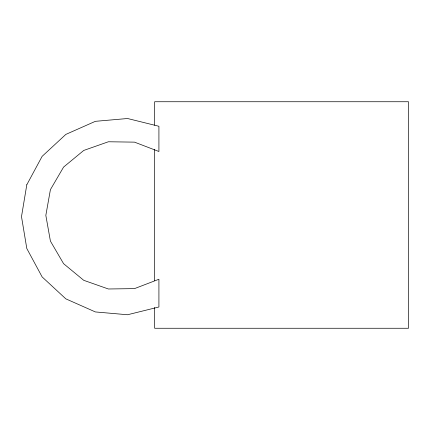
<?xml version="1.0" encoding="UTF-8"?>
<svg xmlns="http://www.w3.org/2000/svg" width="430" height="430" viewBox="0 0 430 430"><rect width="100%" height="100%" fill="white"/><g stroke="black" fill="none" stroke-linecap="round" stroke-linejoin="round"><path stroke-width="0.64" d="M154.65 125.194L154.65 101.738L408.5 101.738L408.5 328.262L154.65 328.262L154.65 307.488M154.65 149.323L154.65 280.677M26.8 184.766L21.5 216.634L26.8 248.497L42.135 276.925L65.844 298.861L95.379 311.938L127.559 314.749L158.917 306.988L158.917 279.258L134.515 288.616L108.387 288.987L83.737 280.317L63.586 263.676L50.412 241.106L45.833 215.382L50.412 189.651L63.586 167.082L83.737 150.441L108.387 141.771L134.515 142.142L158.917 151.5L158.917 126.275L127.559 118.513L95.379 121.325L65.844 134.402L42.135 156.337L26.8 184.766"/></g></svg>
